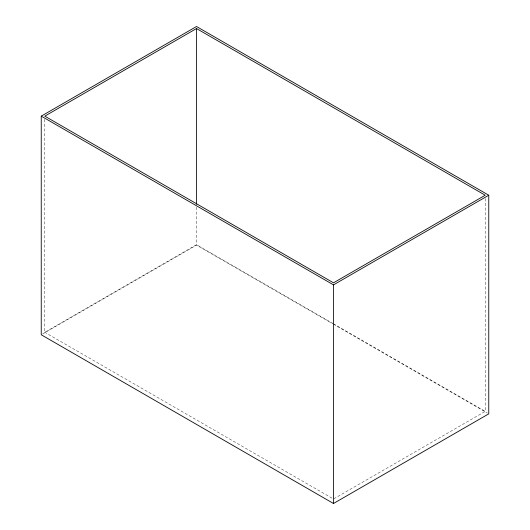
<?xml version="1.0" encoding="UTF-8"?>
<svg xmlns="http://www.w3.org/2000/svg" width="530" height="530" viewBox="0 0 530 530"><rect width="100%" height="100%" fill="white"/><g stroke="black" fill="none" stroke-linecap="round" stroke-linejoin="round"><path stroke-width="0.4" stroke-dasharray="2.65 1.99" d="M44.792 119.442L44.792 332.31L196.504 244.714L332.621 323.3M42.672 333.94L196.504 245.125L332.601 323.704M485.208 198.531L485.208 411.399L333.496 498.995L44.792 332.31M333.337 323.717L485.208 411.399M333.324 324.115L487.328 413.029M196.504 207.177L196.504 245.125"/><path stroke-width="0.79" d="M41.241 116.143L196.504 26.5L488.759 195.232L488.759 413.857L333.496 503.5L41.241 334.768L41.241 116.143L333.496 284.875L488.759 195.232M196.504 28.547L44.792 116.143L333.496 282.821L485.208 195.232L196.504 28.547L196.504 204.288M333.496 284.875L333.496 503.5"/></g></svg>
